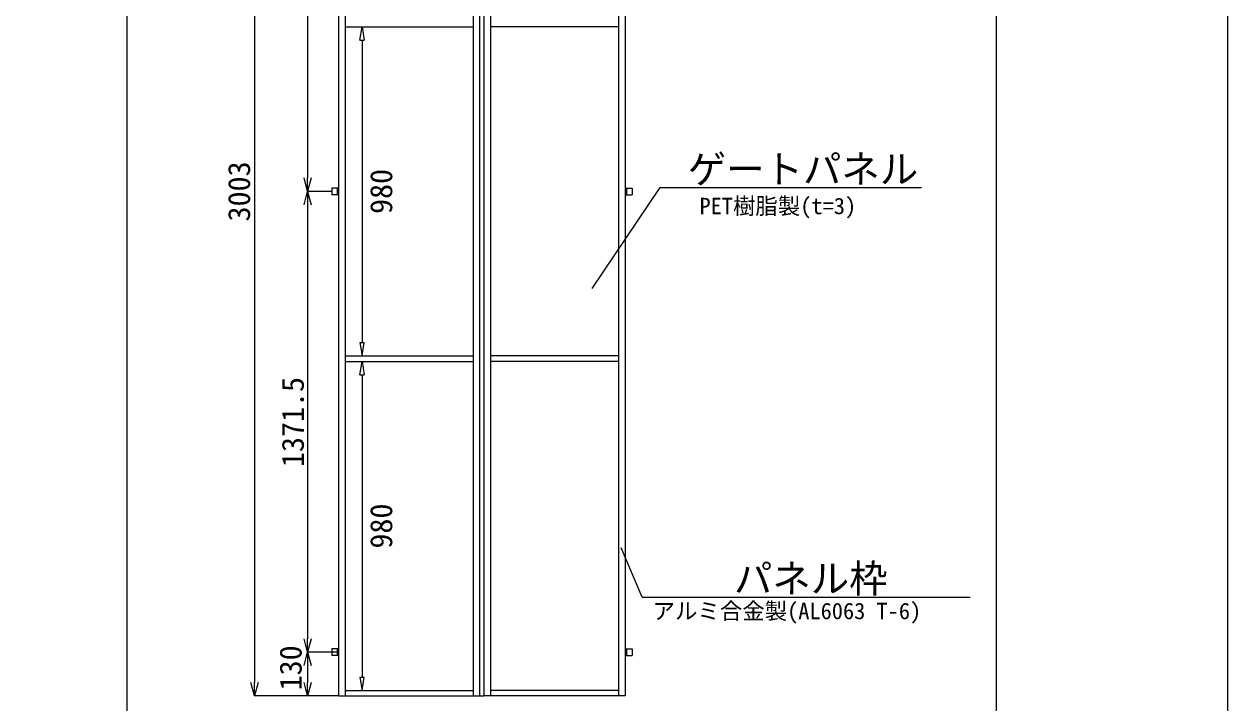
# Model space of a CAD drawing. Units: millimetres, scale not verified, with parts at other scales. Extents: x -12406 to 12406, y -8553 to 8553.
# Drawn here: x 7465 to 12406, y -5658 to -2869 of the extents above; entities that cross this region are included whole.
import ezdxf
from ezdxf.enums import TextEntityAlignment as Align

# ---------------------------------------------------------------- set-up
doc = ezdxf.new("R2010")
doc.units = ezdxf.units.MM
doc.header["$LTSCALE"] = 50
doc.layers.add('0-E_図面枠', color=7, linetype='Continuous', lineweight=9)
doc.styles.add('ＭＳ ゴシック', font='')
doc.styles.get('ＭＳ ゴシック').set_extended_font_data('MS Gothic')

msp = doc.modelspace()

# ---------------------------------------------------------------- linework, layer by layer
at = {"layer": '0-E_図面枠'}
for p, q in [((8783.54, -1484.22), (8783.54, -5628.36)), ((9308.64, -1484.22), (9308.64, -5628.36)), ((9335.54, -5628.36), (9335.54, -1484.22)), ((9379.98, -1484.22), (9379.98, -5628.36)), ((9905.07, -1484.22), (9905.07, -5628.36)), ((8410.86, -1539.42), (8410.86, -5573.16)), ((8629.07, -1718.83), (8629.07, -3501.1)), ((8783.54, -2880.1), (9308.64, -2880.1)), ((9905.07, -2880.1), (9379.98, -2880.1)), ((8852.41, -2935.3), (8852.41, -4177.3)), ((8629.07, -3556.3), (8629.07, -3501.1)), ((8725.51, -3556.3), (8627.69, -3556.3)), ((8725.51, -3556.3), (8627.69, -3556.3)), ((8629.07, -3556.3), (8629.07, -3611.49)), ((8728.27, -3542.5), (8728.27, -3570.09)), ((8755.94, -3542.5), (8728.27, -3542.5)), ((8750.39, -3542.5), (8750.39, -3570.09)), ((9932.68, -3542.5), (9960.34, -3542.5)), ((9938.23, -3542.5), (9938.23, -3570.09)), ((9960.34, -3542.5), (9960.34, -3570.09)), ((8755.94, -3570.09), (8728.27, -3570.09)), ((9932.68, -3570.09), (9960.34, -3570.09)), ((8629.07, -3611.49), (8629.07, -5393.76)), ((8783.54, -4232.49), (9308.64, -4232.49)), ((9905.07, -4232.49), (9379.98, -4232.49)), ((8783.54, -4254.57), (9308.64, -4254.57)), ((9905.07, -4254.57), (9379.98, -4254.57)), ((8852.41, -4309.77), (8852.41, -5551.77)), ((10001.83, -5223.55), (9916.13, -5020.15)), ((10001.83, -5223.55), (11348.11, -5223.55)), ((8629.07, -5448.97), (8629.07, -5393.76)), ((8725.51, -5448.97), (8627.69, -5448.97)), ((8753.18, -5448.97), (8627.69, -5448.97)), ((8629.07, -5448.97), (8629.07, -5504.16)), ((8728.27, -5435.16), (8728.27, -5462.77)), ((8755.94, -5435.16), (8728.27, -5435.16)), ((8755.94, -5462.77), (8728.27, -5462.77)), ((8750.39, -5435.16), (8750.39, -5462.77)), ((9932.68, -5435.16), (9960.34, -5435.16)), ((9932.68, -5462.77), (9960.34, -5462.77)), ((9938.23, -5435.16), (9938.23, -5462.77)), ((9960.34, -5435.16), (9960.34, -5462.77)), ((8629.07, -5504.16), (8629.07, -5573.16)), ((8410.86, -5628.36), (8410.86, -5573.16)), ((8629.07, -5628.36), (8629.07, -5573.16)), ((8753.18, -5628.36), (8409.48, -5628.36)), ((8724.13, -5628.36), (8627.69, -5628.36)), ((8783.54, -5606.98), (9308.64, -5606.98)), ((9335.54, -5628.36), (9353.07, -5628.36)), ((9905.07, -5606.98), (9379.98, -5606.98))]:
    msp.add_line(p, q, dxfattribs=at)
at = {"layer": '0-E_図面枠', "color": 134}
for p, q in [((8843.2, -2935.3), (8852.41, -2880.1)), ((8852.41, -2880.1), (8861.6, -2935.3)), ((8843.2, -2935.3), (8861.6, -2935.3)), ((8843.2, -4177.3), (8852.41, -4232.49)), ((8843.2, -4177.3), (8861.6, -4177.3)), ((8852.41, -4232.49), (8861.6, -4177.3)), ((8843.2, -4309.77), (8852.41, -4254.57)), ((8852.41, -4254.57), (8861.6, -4309.77)), ((8843.2, -4309.77), (8861.6, -4309.77)), ((8843.2, -5551.77), (8852.41, -5606.98)), ((8843.2, -5551.77), (8861.6, -5551.77)), ((8852.41, -5606.98), (8861.6, -5551.77))]:
    msp.add_line(p, q, dxfattribs=at)
at = {"layer": '0-E_図面枠'}
for points in [[(-12406.14, -8553.31), (12406.14, -8553.31), (12406.14, 8553.31), (-12406.14, 8553.31)], [(8755.94, -1484.22), (8755.94, -5628.36), (9335.54, -5628.36)], [(9932.68, -1484.22), (9932.68, -5628.36), (9353.07, -5628.36), (9353.07, -1484.22)], [(8643.86, -3501.1), (8629.07, -3556.3), (8614.28, -3501.1)], [(8614.28, -3611.49), (8629.07, -3556.3), (8643.86, -3611.49)], [(9796.46, -3954.6), (10075.93, -3540.19), (11148.97, -3540.19)], [(8643.86, -5393.76), (8629.07, -5448.97), (8614.28, -5393.76)], [(8614.28, -5504.16), (8629.07, -5448.97), (8643.86, -5504.16)], [(8425.66, -5573.16), (8410.86, -5628.36), (8396.08, -5573.16)], [(8643.86, -5573.16), (8629.07, -5628.36), (8614.28, -5573.16)]]:
    msp.add_lwpolyline(points, dxfattribs=at)
msp.add_lwpolyline([(7887.98, -327.96), (11455.27, -327.96), (11455.27, -6252.28), (7887.98, -6252.28)], close=True, dxfattribs=at)

# ---------------------------------------------------------------- texts
at = {"layer": '0-E_図面枠', "style": 'ＭＳ ゴシック'}
for s, height, p in [('ゲートパネル', 115.6, (10188.99, -3557.4)), ('PET樹脂製(t=3)', 67.43, (10237.28, -3670.27)), ('パネル枠', 115.6, (10378.66, -5238.89)), ('アルミ合金製(AL6063 T-6)', 67.43, (10044.99, -5333.85))]:
    msp.add_text(s, height=height, dxfattribs=at).set_placement(p, align=Align.BOTTOM_LEFT)
for s, p in [('3003', (8419.97, -3679.95)), ('980', (9003.28, -3649.03)), ('1371.5', (8640.65, -4688.8)), ('980', (9003.28, -5023.51)), ('130', (8631.63, -5606.12))]:
    msp.add_text(s, height=90.65, rotation=90, dxfattribs=at).set_placement(p, align=Align.BOTTOM_LEFT)

doc.saveas('drawing.dxf')
